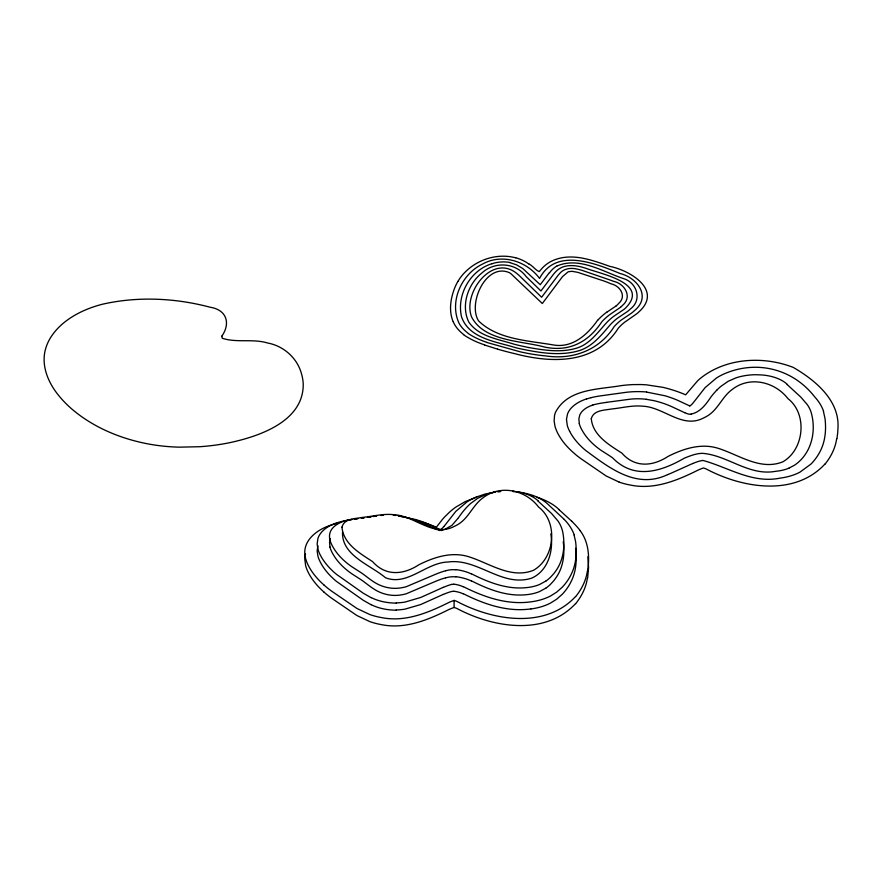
<?xml version="1.0" encoding="UTF-8"?>
<svg xmlns="http://www.w3.org/2000/svg" width="882" height="882" viewBox="0 0 882 882"><rect width="100%" height="100%" fill="white"/><g stroke="black" fill="none" stroke-linecap="round" stroke-linejoin="round"><path stroke-width="1.32" d="M587.621 571.161C589.716 557.479 588.889 542.165 580.202 530.744M587.621 578.228L588.57 567.699L587.886 556.729M836.941 438.729L837.724 432.478A209.299 120.845 0 0 0 837.878 429.38C840.502 400.902 815.398 380.252 793.282 367.419C763.327 355.711 725.61 357.772 700.076 378.621A107.99 62.346 0 0 0 697.574 380.881L685.645 394.827A100.592 58.08 0 0 0 662.988 387.352L646.649 384.861A62.556 36.118 0 0 0 640.519 384.541L633.033 384.596A82.599 47.694 0 0 0 621.171 385.632C598.194 389.612 568.085 388.532 555.561 412.159A57.396 33.13 0 0 0 554.546 415.51L554.128 420.879L554.976 426.227A93.194 53.802 0 0 0 557.192 432.103L557.777 433.327A126.677 73.14 0 0 0 573.168 452.422L576.244 455.112A118.42 68.366 0 0 0 581.624 459.169L606.21 476.004L619.197 482.134M305.492 553.896L304.775 559.034L305.646 565.726A93.194 53.802 0 0 0 307.862 571.602L308.457 572.826A126.677 73.14 0 0 0 323.837 591.921M330.364 538.693L329.537 542.386L330 547.061M342.514 532.166C341.621 555.671 370.341 564.822 385.489 577.732C407.517 586.431 426.006 562.54 448.023 562.01C477.647 557.865 501.836 587.677 531.614 578.173C548.119 570.919 553.775 550.511 550.809 533.908M317.884 545.738L317.145 550.996L317.961 556.288A83.867 48.422 0 0 0 320.331 562.143L321.423 564.182A111.893 64.595 0 0 0 323.319 567.203L323.606 567.633A117.449 67.815 0 0 0 336.593 581.492L363.263 600.278L371.124 604.765M457.89 281.446L460.04 278.117A81.453 47.022 0 0 1 464.605 272.659C477.504 259.275 497.591 252.969 515.683 257.831M458.056 518.197L462.256 512.508A134.472 77.638 0 0 1 467.824 506.136A93.536 54 0 0 1 470.58 503.534L477.603 498.352L486.401 494.295A38.499 22.226 0 0 1 490.877 492.972L492.454 492.608A41.399 23.902 0 0 1 495.695 491.98M457.78 518.583L451.992 525.319L444.473 529.597M549.376 272.615L540.247 284.699L522.85 268.591L516.532 264.832L509.873 262.627M443.922 526.532L455.796 511.395L467.03 501.869A56.812 32.799 0 0 1 476.015 497.139L484.813 494.152L494.846 492.167M575.56 596.541C545.131 629.351 492.928 620.553 457.097 601.513A22.491 12.987 0 0 0 454.12 600.399A47.43 27.386 0 0 0 452.113 601.138L451.782 601.27A86.182 49.756 0 0 0 448.993 602.406C428.178 612.792 405.081 622.46 381.311 617.543A50.329 29.062 0 0 1 369.878 614.567L356.89 608.437L332.293 591.602A118.42 68.366 0 0 1 326.924 587.544L323.771 584.876M575.56 603.608C545.12 636.418 492.939 627.62 457.097 608.58A22.491 12.987 0 0 0 454.12 607.466A47.43 27.386 0 0 0 452.113 608.205L451.782 608.337A86.182 49.756 0 0 0 448.993 609.473C428.189 619.892 405.07 629.516 381.311 624.61A50.329 29.062 0 0 1 369.878 621.634L356.89 615.515L332.293 598.669A118.42 68.366 0 0 1 326.924 594.611L323.771 591.943M824.891 464.108C794.45 496.919 742.269 488.121 706.427 469.07A22.491 12.987 0 0 0 703.439 467.967A47.43 27.386 0 0 0 701.433 468.706L701.113 468.827A86.182 49.756 0 0 0 698.323 469.974C677.519 480.381 654.389 490.006 630.641 485.1A50.329 29.062 0 0 1 619.197 482.134M597.599 320.254C587.423 334.818 572.175 348.522 552.981 344.884C528.075 340.606 497.68 339.504 478.606 320.927C467.471 303.706 486.07 262.384 509.388 272.681A35.247 20.352 0 0 1 510.91 273.696L542.309 303.518L562.573 276.551L568.251 271.755L571.966 271.303L577.776 272.34L604.402 281.16A81.387 46.989 0 0 1 611.05 283.85C619.958 285.625 627.003 296.22 618.712 303.375A29.768 17.188 0 0 1 615.956 306.087M620.498 307.3L610.84 313.893A60.792 35.104 0 0 0 606.794 317.002A103.878 59.965 0 0 0 601.932 321.643C588.349 342.238 569.155 352.227 544.591 347.056C521.67 340.717 484.339 341.466 471.661 317.112C462.267 293.474 491.682 254.027 516.157 272.935A76.833 44.354 0 0 1 518.825 275.162L541.625 297.245L557.512 276.077A65.918 38.058 0 0 1 559.188 274.048C563.499 268.315 571.338 267.422 577.831 269.264A44.188 25.512 0 0 1 582.263 270.421L611.976 280.685A82.754 47.782 0 0 1 613.398 281.292C624.544 283.431 632.846 296.881 622.527 305.348A32.832 18.952 0 0 1 620.509 307.3M615.923 306.076L607.169 311.974M545.793 581.117L539.575 584.49A30.473 17.596 0 0 1 526.609 587.61C507.161 589.727 488.463 582.407 471.451 573.785M545.793 588.184L539.575 591.557A30.473 17.596 0 0 1 526.609 594.677C507.161 596.794 488.463 589.474 471.451 580.852M557.259 265.89C579.342 256.596 602.428 271.447 623.023 278.447C636.892 282.174 642.702 300.045 630.167 309.163A28.676 16.56 0 0 1 629.075 310.188L628.469 310.673A76.238 44.023 0 0 1 627.036 311.798L618.569 317.465A40.164 23.186 0 0 0 616.937 318.623L616.209 319.196A75.896 43.813 0 0 0 612.648 322.338L611.402 323.551A129.533 74.783 0 0 0 609.947 325.083C600.962 335.678 591.513 347.596 577.379 351.157C558.615 356.13 538.825 352.635 520.204 348.765A190.225 109.82 0 0 1 515.705 347.706C496.61 341.632 469.103 338.853 461.529 316.836C456.435 294.886 470.227 270.388 491.858 263.718M788.905 468.155L794.318 465.31A47.363 27.342 0 0 0 799.301 461.396C812.708 449.048 816.126 428.663 810.933 411.696A72.214 41.697 0 0 0 807.35 404.706L800.911 397.198L787.185 384.585M692.657 463.524L671.191 473.171A81.883 47.275 0 0 1 667.63 474.615M443.326 587.302L421.872 596.949A88.751 51.244 0 0 1 420.273 597.61L405.003 602.064A36.349 20.981 0 0 1 396.216 602.902M443.326 594.369L421.872 604.016A88.751 51.244 0 0 1 420.273 604.677L405.003 609.131A36.349 20.981 0 0 1 396.216 609.969M667.63 474.615C636.561 489.488 609.594 468.022 585.924 450.647A117.449 67.815 0 0 1 572.936 436.788L572.65 436.358A111.893 64.595 0 0 1 570.753 433.338L569.64 431.298M591.668 405.511L592.847 405.114M476.611 497.194L465.299 501.571L455.785 507.139A90.515 52.258 0 0 0 449.533 512.144L444.682 516.907A157.272 90.802 0 0 0 442.378 519.476L436.314 527.26A99.754 57.595 0 0 0 422.5 522.199M586.739 398.907L591.105 397.672M337.409 522.684L340 521.901A63.691 36.768 0 0 1 350.022 519.807L351.918 519.498M443.117 530.049L441.728 530.424A3.054 1.764 0 0 1 441.276 530.523M335.48 523.908C319.692 527.348 300.321 540.027 305.646 558.659A93.194 53.802 0 0 0 307.862 564.535L308.457 565.759A126.677 73.14 0 0 0 323.837 584.854M445.619 570.764L448.519 570.114A15.975 9.217 0 0 1 453.425 569.673L455.906 569.805M445.619 577.831L448.519 577.181A15.975 9.217 0 0 1 453.425 576.751L455.906 576.872M337.001 523.511L337.773 523.324M691.058 414.088C700.385 412.269 706.085 404.154 711.079 396.812A138.11 79.733 0 0 1 717.143 389.8M351.995 519.465C341.532 520.578 326.505 526.984 330 539.993M354.2 519.101L357.166 518.671M370.451 516.874L367.397 517.381M368.698 517.183L371.322 516.808M373.031 516.477L376.482 515.992M363.737 517.921L361.973 518.175M606.496 402.335L631.137 399.072A42.314 24.431 0 0 1 646.341 399.281M354.796 519.09L357.883 518.693M364.288 517.756L361.234 518.153M373.946 516.444L376.581 516.113M530.953 608.9C507.271 612.251 484.174 604.214 463.348 593.718M702.182 460.503L698.665 461.33A60.152 34.729 0 0 0 692.679 463.546M380.914 515.485L381.807 515.408A42.314 24.431 0 0 1 383.483 515.286M498.628 491.737L500.535 491.572M512.806 491.517L514.316 491.627M646.583 392.082L665.083 395.786A91.574 52.865 0 0 1 677.486 400.23L689.746 405.929M398.697 516.014L415.764 519.564A91.574 52.865 0 0 1 428.167 524.007L440.416 529.707A23.935 13.814 0 0 0 443.844 526.51M517.326 491.924C528.572 493.325 540.192 496.742 548.549 504.769A122.256 70.582 0 0 0 549.982 506.147L564.282 519.443M646.33 399.325L653.386 400.571M398.201 515.827L404.066 516.918M439.986 530.523L439.633 530.457A15.843 9.14 0 0 1 438.012 530.027M528.858 347.541C544.503 350.297 561.173 352.866 576.707 348.125C589.937 344.123 597.941 332.029 606.86 322.393A93.404 53.923 0 0 1 611.226 318.314A53.857 31.09 0 0 1 614.545 315.778L624.07 309.328A33.472 19.327 0 0 0 625.084 308.48C651.048 283.254 600.587 274.004 585.913 268.293A75.014 43.306 0 0 0 583.663 267.632C574.579 264.743 562.892 263.972 555.836 271.634A47.055 27.166 0 0 0 555.01 272.505L554.524 273.045A70.505 40.704 0 0 0 553.4 274.39L540.942 290.972L526.113 276.518C515.584 262.384 494.504 261.259 481.892 272.99C467.879 284.026 460.658 305.679 468.838 322.128C478.926 336.626 498.264 339.162 513.908 344.145A175.683 101.43 0 0 0 528.847 347.552M497.569 349.151L484.571 345.016M486.809 342.459L520.512 351.885A127.129 73.393 0 0 0 546.134 355.975C573.057 359.889 599.264 350.231 614.181 326.572A126.942 73.294 0 0 1 615.647 325.017L616.86 323.815A69.094 39.888 0 0 1 620.476 320.651L620.972 320.276A36.36 20.992 0 0 1 622.483 319.218L631.303 313.275A85.929 49.613 0 0 0 632.438 312.382L633.1 311.842A31.057 17.927 0 0 0 634.224 310.817C651.853 296.65 637.212 277.731 620.057 273.486C595.637 263.553 556.013 247.114 539.563 278.425C526.664 260.984 501.869 253.189 482.443 264.115C461.551 274.07 449.048 301.677 459.048 323.231A54.122 31.245 0 0 0 468.033 333.164M463.348 586.651C484.174 597.147 507.271 605.184 530.953 601.833A43.031 24.85 0 0 0 550.566 595.967L556.718 592.098L562.264 587.192A86.337 49.844 0 0 0 564.006 585.262L564.833 584.281A109.291 63.096 0 0 0 571.04 574.656C575.692 565.605 576.762 555.186 575.968 545.153A162.09 93.58 0 0 0 575.516 541.217L574.094 535.131M684.708 412.699L672.139 406.834A76.624 44.243 0 0 0 653.43 400.516M422.82 523.169L436.27 529.398A15.843 9.14 0 0 0 436.888 529.619M371.124 597.698L363.263 593.211L336.593 574.425A117.449 67.815 0 0 1 323.617 560.566L323.319 560.136A111.893 64.595 0 0 1 321.423 557.104L320.309 555.076A83.867 48.422 0 0 1 317.95 549.221L317.145 543.929L317.884 538.67A39.503 22.8 0 0 1 337.343 522.607M528.88 263.839C532.64 265.736 536.223 270.829 539.299 271.601C540.798 269.649 542.419 267.808 544.249 266.155C546.972 263.674 550.136 261.667 553.543 260.267C572.153 252.528 592.142 260.146 609.925 266.408C630.277 270.443 663.584 290.465 638.281 312.46A37.287 21.532 0 0 1 637.069 313.551L624.423 322.382A63.923 36.901 0 0 0 620.983 325.425L619.803 326.583A126.479 73.019 0 0 0 618.315 328.17C595.438 364.52 551.724 363.45 514.691 353.638A225.053 129.93 0 0 1 497.569 349.151M463.7 334.543L462.377 333.517A59.634 34.431 0 0 1 453.26 321.765M571.723 521.229L559.254 509.851M537.855 500.921L551.581 513.533L558.019 521.042A72.214 41.697 0 0 1 561.602 528.031L562.253 530.06A100.724 58.146 0 0 1 562.76 532.111C565.252 545.252 563.785 559.783 555.825 570.897A92.886 53.626 0 0 1 553.444 574.039L550.522 577.225A49.447 28.555 0 0 1 545.815 581.117M453.194 321.776C448.651 311.159 450.504 298.932 454.495 288.469A128.552 74.22 0 0 1 457.868 281.435M823.424 411.354L824.99 418.465A166.345 96.039 0 0 1 825.298 421.387C826.169 431.982 824.824 443.018 819.587 452.422A108.453 62.622 0 0 1 814.163 460.503L813.336 461.495A84.948 49.039 0 0 1 810.988 464.042L799.886 472.19A43.031 24.85 0 0 1 780.294 478.088C752.434 483.887 728.51 467.449 703.152 460.503A4.101 2.37 0 0 0 702.182 460.492M579.331 423.658L578.868 418.983L579.694 415.29A26.978 15.578 0 0 1 591.602 405.455M563.234 541.735C564.965 554.15 563.311 567.578 555.825 577.964A92.886 53.626 0 0 1 553.444 581.117L550.522 584.292A49.447 28.555 0 0 1 545.815 588.195M454.098 600.41L454.098 607.477M484.681 344.895A76.514 44.177 0 0 1 463.458 334.653M515.75 257.753A37.661 21.741 0 0 1 528.682 263.927M486.897 342.359A72.721 41.983 0 0 1 468.375 333.594M491.924 263.784A21.708 12.535 0 0 1 509.95 262.483M549.673 272.681A37.54 21.675 0 0 1 557.093 265.802M597.709 320.287A86.116 49.712 0 0 1 607.07 311.93M787.428 384.497A35.037 20.231 0 0 0 760.251 374.872L755.135 374.718A41.399 23.902 0 0 0 741.784 376.272L740.196 376.636A38.499 22.226 0 0 0 735.731 377.959L728.069 381.355L720.704 386.503A91.585 52.876 0 0 0 717.176 389.811M788.927 468.177A30.473 17.596 0 0 1 775.939 471.264C749.149 476.401 728.102 455.476 702.756 453.348A15.975 9.217 0 0 0 697.849 453.778L694.95 454.417A48.907 28.235 0 0 0 689.79 456.06L687.651 456.843A103.977 60.031 0 0 0 684.256 458.221C660.695 471.87 634.037 479.797 612.648 457.912A81.519 47.066 0 0 0 609.936 456.027L601.215 450.437A102.566 59.215 0 0 1 583.09 431.926A79.071 45.655 0 0 1 579.254 423.658M592.748 404.992A58.532 33.792 0 0 1 606.529 402.424M684.752 412.666A19.636 11.334 0 0 0 688.919 414.165A3.341 1.929 0 0 0 691.091 414.132M823.579 411.332A91.662 52.92 0 0 0 814.527 396.68C793.127 369.205 757.66 359.911 725.357 373.362A56.812 32.799 0 0 0 716.36 378.091L705.115 387.617L693.98 401.839A63.151 36.46 0 0 1 693.241 402.754A23.935 13.814 0 0 1 689.845 405.974M569.651 431.298A83.867 48.422 0 0 1 567.269 425.455L566.476 419.27L567.512 414.033A39.381 22.734 0 0 1 586.684 398.851M591.094 397.65A66.514 38.4 0 0 1 599.352 396.029L625.911 392.347A57.694 33.307 0 0 1 646.605 391.983M836.665 438.718A129.5 74.772 0 0 1 825.023 464.141M587.346 578.217A129.5 74.772 0 0 1 575.692 603.641M531.438 495.684A58.818 33.957 0 0 1 533.367 496.18M537.105 497.283A58.818 33.957 0 0 1 559.342 509.818M417.021 520.634A99.754 57.595 0 0 1 418.134 520.931M419.237 521.229A99.754 57.595 0 0 1 420.328 521.549M587.346 571.15A129.5 74.772 0 0 1 575.692 596.574M571.679 521.251A135.211 78.068 0 0 1 580.268 530.721M396.216 610.19A38.169 22.039 0 0 1 371.256 604.688M443.425 594.435A46.889 27.066 0 0 1 451.628 591.458M451.694 591.535A5.843 3.374 0 0 1 452.852 591.337A4.101 2.37 0 0 1 453.822 591.359M453.866 591.227A22.37 12.91 0 0 1 463.193 593.829M530.964 608.933A43.031 24.85 0 0 0 550.566 603.034L556.718 599.176L562.264 594.259A86.337 49.844 0 0 0 564.006 592.329L564.833 591.348A109.291 63.096 0 0 0 571.04 581.723C575.692 572.672 576.762 562.253 575.968 552.22A162.09 93.58 0 0 0 575.516 548.295M396.216 603.112A38.169 22.039 0 0 1 371.256 597.61M443.425 587.368A46.889 27.066 0 0 1 451.628 584.391M451.694 584.468A5.843 3.374 0 0 1 452.852 584.27A4.101 2.37 0 0 1 453.822 584.292M453.866 584.16A22.37 12.91 0 0 1 463.193 586.762M564.26 519.454A92.753 53.548 0 0 1 574.292 535.109M329.923 547.072A79.071 45.655 0 0 0 333.727 555.34A102.566 59.215 0 0 0 351.896 573.84L360.606 579.441A81.519 47.066 0 0 1 363.329 581.326L369.834 586.221A91.199 52.655 0 0 0 373.803 588.956C382.049 594.424 392.369 596.662 402.115 594.733A31.675 18.29 0 0 0 406.216 593.795L434.176 581.944A108.916 62.887 0 0 1 438.321 580.257L440.449 579.463A48.907 28.235 0 0 1 445.608 577.82M455.972 576.696A37.044 21.389 0 0 1 471.308 580.951M512.618 491.307A35.037 20.231 0 0 1 538.097 500.833M497.349 491.726A41.399 23.902 0 0 1 500.689 491.34M404.11 516.852A76.624 44.243 0 0 1 422.754 523.224M393.24 515.275A42.314 24.431 0 0 1 395.798 515.496M329.923 540.005A79.071 45.655 0 0 0 333.727 548.273A102.566 59.215 0 0 0 351.896 566.773L360.606 572.374A81.519 47.066 0 0 1 363.329 574.259L369.834 579.143A91.199 52.655 0 0 0 373.803 581.888C382.049 587.346 392.369 589.595 402.115 587.666A31.675 18.29 0 0 0 406.216 586.728L434.176 574.877A108.916 62.887 0 0 1 438.321 573.179L440.449 572.396A48.907 28.235 0 0 1 445.608 570.742M455.972 569.618A37.044 21.389 0 0 1 471.308 573.884M341.951 527.182C343.462 543.874 359.779 553.268 372.557 561.591C385.743 576.541 403.471 574.821 418.829 564.8C434.109 557.115 451.738 551.393 468.75 556.729C489.521 563.201 511.075 579.375 533.61 570.224C554.954 557.876 558.449 522.353 538.549 506.985C525.661 489.995 500.303 484.218 482.906 497.911C473.27 504.813 469.147 516.896 459.39 523.555A41.233 23.814 0 0 1 454.175 526.444C432.919 537.634 414.397 515.397 393.262 514.625C382.964 513.578 372.843 516.378 362.656 517.381C355.413 518.748 344.2 518.34 341.951 527.182M591.282 418.73C592.792 435.421 609.098 444.815 621.887 453.139C635.073 468.099 652.801 466.38 668.159 456.358C683.44 448.662 701.058 442.951 718.08 448.288C738.851 454.748 760.405 470.933 782.929 461.782C804.285 449.423 807.78 413.901 787.869 398.543C774.859 381.719 749.722 375.666 732.225 389.458C722.59 396.36 718.477 408.443 708.709 415.113A41.233 23.814 0 0 1 703.505 418.002C682.238 429.192 663.727 406.955 642.581 406.183C632.295 405.136 622.174 407.925 611.987 408.939C604.743 410.295 593.52 409.898 591.282 418.73M221.823 336.163L222.22 338.236C236.53 343.065 252.891 338.468 267.61 343.01C283.541 345.887 297.179 357.927 301.446 373.615A129.5 74.761 0 0 1 303.232 384.001C303.739 420.99 260.267 436.039 230.411 442.532A136.633 78.884 0 0 1 199.839 446.711L179.2 447.163A116.986 67.539 0 0 1 150.05 444.274C122.587 439.357 95.785 428.619 74.044 410.891A175.893 101.551 0 0 1 59.292 396.238C48.411 383.306 40.605 365.49 45.699 348.5A111.584 64.419 0 0 1 50.45 337.828C58.014 325.579 70.163 316.903 83.073 310.982A91.993 53.107 0 0 1 102.323 304.257C137.691 296.176 175.242 297.951 210.192 307.245C226.939 309.825 230.687 323.617 221.823 336.163"/></g></svg>
